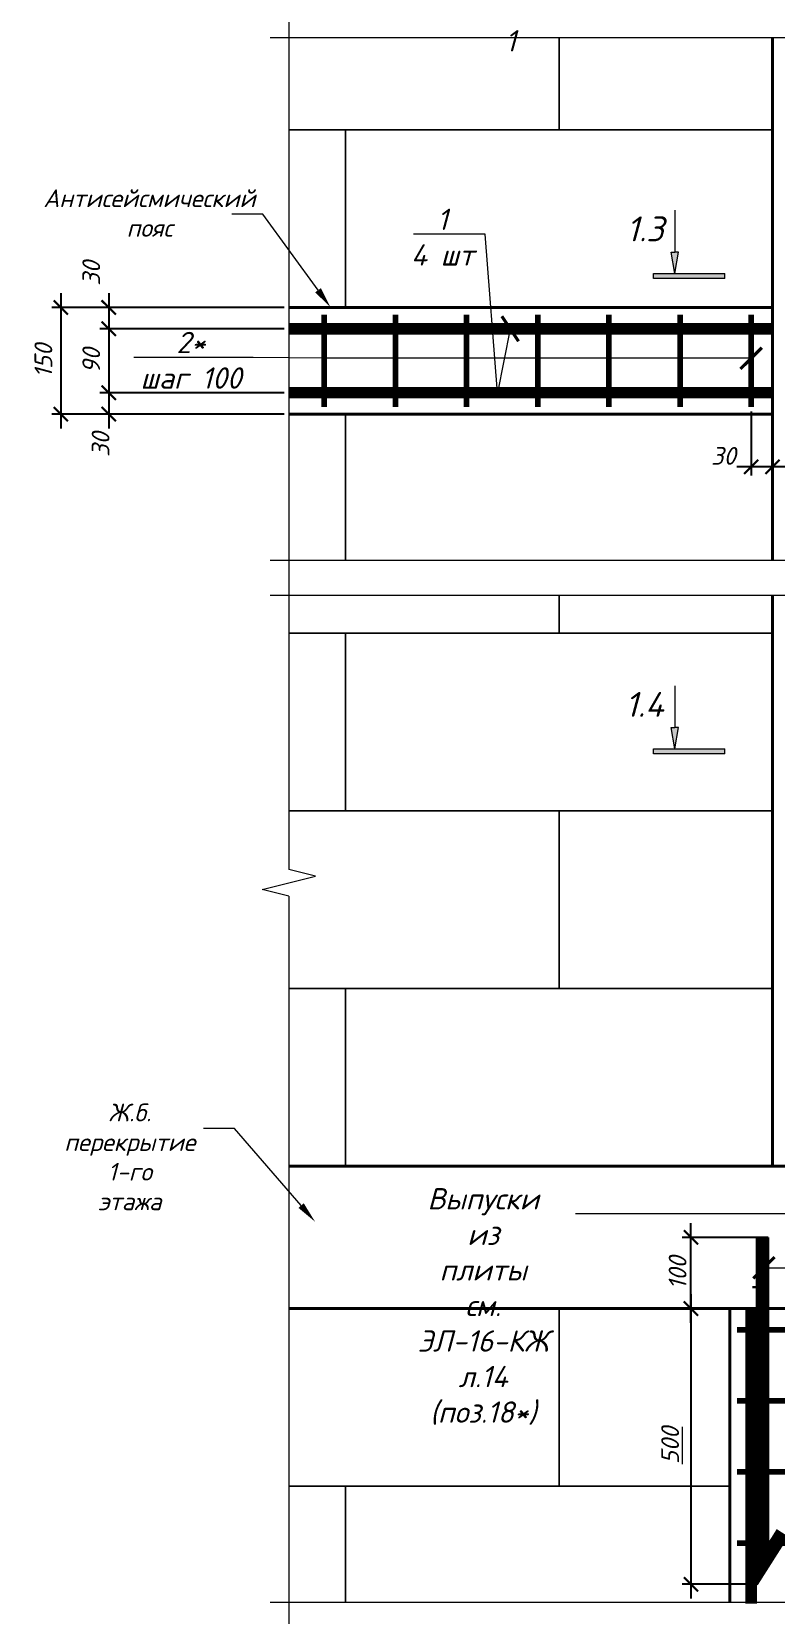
# Model space of a CAD drawing. Header units: millimetres. Extents: x -1807136 to 209800, y 0 to 410608.
# Drawn here: x 16767 to 17812, y 41194 to 43420 of the extents above; entities that cross this region are included whole.
import ezdxf
from ezdxf import colors
from ezdxf.entities.mleader import LeaderData, LeaderLine
from ezdxf.enums import TextEntityAlignment as Align
from ezdxf.math import Vec2, Vec3

# ---------------------------------------------------------------- set-up
doc = ezdxf.new("R2010")
doc.units = ezdxf.units.MM
doc.header["$PDMODE"] = 3
doc.linetypes.add('DASHED2', pattern=[0.375, 0.25, -0.125])
doc.layers.get('0').update_dxf_attribs({"lineweight": 5})
doc.layers.get('Defpoints').update_dxf_attribs({"lineweight": 0})
for name, color, linetype, lineweight in [('#Dimensions', 7, 'Continuous', 9), ('#Арматура', 152, 'Continuous', 30), ('#Бетон разрез', 22, 'Continuous', 40), ('#Выноски', 7, 'Continuous', 15), ('#Газобетон вид', 150, 'Continuous', 18), ('k_ Размеры', 7, 'Continuous', 15)]:
    doc.layers.add(name, color=color, linetype=linetype, lineweight=lineweight)
doc.layers.add('#Арматура вид_2', color=7, linetype='Continuous', lineweight=35, true_color=0x616161)
doc.styles.add('STEP PR', font='isocpeui.ttf')
doc.dimstyles.new('SPDS', dxfattribs={"dimscale": 10, "dimtxt": 2.5, "dimasz": 2, "dimexe": 1.25, "dimexo": 0.625, "dimtad": 1, "dimdec": 0, "dimrnd": 0.001, "dimtxsty": 'STEP PR', "dimblk": 'ARCHTICK', "dimcen": 2.5, "dimdle": 2, "dimclrd": 256, "dimclre": 256, "dimclrt": 7, "dimadec": 0, "dimazin": 2, "dimtfac": 0.75, "dimtdec": 0, "dimtmove": 1, "dimatfit": 3, "dimfxl": 1, "dimtolj": 1, "dimarcsym": 1})

# ---------------------------------------------------------------- blocks, each defined once
blk = doc.blocks.new('*U113')
at = {"color": 0, "linetype": 'ByBlock', "lineweight": -2}
for p, q in [((68.511, 0), (68.823, 1.25)), ((68.823, 1.25), (69.448, -1.25)), ((68.511, 0), (0, 0)), ((69.448, -1.25), (69.761, 0)), ((138.271, 0), (69.761, 0))]:
    blk.add_line(p, q, dxfattribs=at)
blk = doc.blocks.new('*U108')
at = {"color": 0, "linetype": 'ByBlock', "lineweight": -2}
for p, q in [((26.107, 0), (26.419, 1.25)), ((26.419, 1.25), (27.044, -1.25)), ((26.107, 0), (0, 0)), ((27.044, -1.25), (27.357, 0)), ((53.463, 0), (27.357, 0))]:
    blk.add_line(p, q, dxfattribs=at)
blk = doc.blocks.new('*U105')
at = {"ltscale": 100}
h = blk.add_hatch(color=256, dxfattribs=at)
h.dxf.hatch_style = 1
h.paths.add_polyline_path([(-85, 1070), (-35, 1070), (15, 1070), (-35, 770)])
h = blk.add_hatch(color=256, dxfattribs=at)
h.dxf.hatch_style = 1
h.paths.add_polyline_path([(665, 700), (665, 770), (-335, 770), (-335, 700)])
at = {"linetype": 'Continuous', "ltscale": 100}
for p, q in [((-85, 1070), (-35, 1070)), ((-35, 770), (-85, 1070)), ((-35, 770), (15, 1070)), ((15, 1070), (-35, 1070)), ((-335, 700), (-335, 770)), ((-335, 770), (665, 770)), ((665, 700), (-335, 700))]:
    blk.add_line(p, q, dxfattribs=at)
at = {"linetype": 'Continuous', "ltscale": 100, "extrusion": (-1, -1e-16, 0), "elevation": 35}
blk.add_lwpolyline([(-1660, 0), (-1070, 0)], dxfattribs=at)
at = {"linetype": 'Continuous', "ltscale": 100}
blk.add_lwpolyline([(665, 700), (665, 770)], dxfattribs=at)
at = {"ltscale": 100, "style": 'STEP PR'}
blk.add_attdef('Nh', text='', height=350, dxfattribs=at).set_placement((-192, 1222), align=Align.RIGHT)
blk = doc.blocks.new('_ArchTick')
at = {"color": 0, "linetype": 'ByBlock', "const_width": 0.15}
blk.add_lwpolyline([(-0.5, -0.5), (0.5, 0.5)], dxfattribs=at)
blk = doc.blocks.new('*D129')
at = {"layer": '#Dimensions', "lineweight": -2, "transparency": 16777216}
for p, q in [((16875.4, 43052.3), (16875.4, 42982.3)), ((17122.2, 43032.3), (16862.9, 43032.3)), ((17122.2, 43002.3), (16862.9, 43002.3))]:
    blk.add_line(p, q, dxfattribs=at)
at = {"layer": 'Defpoints', "color": 0, "transparency": 16777216}
for p in [(17128.5, 43032.3), (16875.4, 43002.3), (17128.5, 43002.3)]:
    blk.add_point(p, dxfattribs=at)
at = {"layer": '#Dimensions', "lineweight": -2, "transparency": 16777216, "xscale": 20, "yscale": 20, "zscale": 20}
for p, rotation in [((16875.4, 43032.3), 90), ((16875.4, 43002.3), 270)]:
    blk.add_blockref('_ArchTick', p, dxfattribs=dict(at, rotation=rotation))
at = {"layer": '#Dimensions', "transparency": 16777216, "insert": (16850.9, 43080.3), "char_height": 25, "attachment_point": 5, "rotation": 90, "style": 'STEP PR'}
blk.add_mtext('\\A1;30', dxfattribs=at)
blk = doc.blocks.new('*D126')
at = {"layer": '#Dimensions', "lineweight": -2, "transparency": 16777216}
for p, q in [((16875.4, 43022.3), (16875.4, 42892.3)), ((17122.2, 43002.3), (16862.9, 43002.3)), ((17122.2, 42912.3), (16862.9, 42912.3))]:
    blk.add_line(p, q, dxfattribs=at)
at = {"layer": 'Defpoints', "color": 0, "transparency": 16777216}
for p in [(17128.5, 43002.3), (16875.4, 42912.3), (17128.5, 42912.3)]:
    blk.add_point(p, dxfattribs=at)
at = {"layer": '#Dimensions', "lineweight": -2, "transparency": 16777216, "xscale": 20, "yscale": 20, "zscale": 20}
for p, rotation in [((16875.4, 43002.3), 90), ((16875.4, 42912.3), 270)]:
    blk.add_blockref('_ArchTick', p, dxfattribs=dict(at, rotation=rotation))
at = {"layer": '#Dimensions', "transparency": 16777216, "insert": (16850.9, 42957.3), "char_height": 25, "attachment_point": 5, "rotation": 90, "style": 'STEP PR'}
blk.add_mtext('\\A1;90', dxfattribs=at)
blk = doc.blocks.new('*D127')
at = {"layer": '#Dimensions', "lineweight": -2, "transparency": 16777216}
for p, q in [((16875.4, 42932.3), (16875.4, 42862.3)), ((17122.2, 42912.3), (16862.9, 42912.3)), ((17122.2, 42882.3), (16862.9, 42882.3))]:
    blk.add_line(p, q, dxfattribs=at)
at = {"layer": 'Defpoints', "color": 0, "transparency": 16777216}
for p in [(17128.5, 42912.3), (16875.4, 42882.3), (17128.5, 42882.3)]:
    blk.add_point(p, dxfattribs=at)
at = {"layer": '#Dimensions', "lineweight": -2, "transparency": 16777216, "xscale": 20, "yscale": 20, "zscale": 20}
for p, rotation in [((16875.4, 42912.3), 90), ((16875.4, 42882.3), 270)]:
    blk.add_blockref('_ArchTick', p, dxfattribs=dict(at, rotation=rotation))
at = {"layer": '#Dimensions', "transparency": 16777216, "insert": (16864, 42839.4), "char_height": 25, "attachment_point": 5, "rotation": 90, "style": 'STEP PR'}
blk.add_mtext('\\A1;30', dxfattribs=at)
blk = doc.blocks.new('*D128')
at = {"layer": '#Dimensions', "lineweight": -2, "transparency": 16777216}
for p, q in [((16808.1, 43052.3), (16808.1, 42862.3)), ((17122.2, 43032.3), (16795.6, 43032.3)), ((17122.2, 42882.3), (16795.6, 42882.3))]:
    blk.add_line(p, q, dxfattribs=at)
at = {"layer": 'Defpoints', "color": 0, "transparency": 16777216}
for p in [(17128.5, 43032.3), (16808.1, 42882.3), (17128.5, 42882.3)]:
    blk.add_point(p, dxfattribs=at)
at = {"layer": '#Dimensions', "lineweight": -2, "transparency": 16777216, "xscale": 20, "yscale": 20, "zscale": 20}
for p, rotation in [((16808.1, 43032.3), 90), ((16808.1, 42882.3), 270)]:
    blk.add_blockref('_ArchTick', p, dxfattribs=dict(at, rotation=rotation))
at = {"layer": '#Dimensions', "transparency": 16777216, "insert": (16783.6, 42957.3), "char_height": 25, "attachment_point": 5, "rotation": 90, "style": 'STEP PR'}
blk.add_mtext('\\A1;150', dxfattribs=at)
blk = doc.blocks.new('*D131')
at = {"layer": '#Dimensions', "lineweight": -2, "transparency": 16777216}
for p, q in [((17778.3, 42886.1), (17778.3, 42795.8)), ((17808.3, 42876.1), (17808.3, 42795.8)), ((17828.3, 42808.3), (17758.3, 42808.3))]:
    blk.add_line(p, q, dxfattribs=at)
at = {"layer": 'Defpoints', "color": 0, "transparency": 16777216}
for p in [(17778.3, 42892.3), (17808.3, 42882.3), (17778.3, 42808.3)]:
    blk.add_point(p, dxfattribs=at)
at = {"layer": '#Dimensions', "lineweight": -2, "transparency": 16777216, "xscale": 20, "yscale": 20, "zscale": 20, "rotation": 180}
blk.add_blockref('_ArchTick', (17778.3, 42808.3), dxfattribs=at)
at = {"layer": '#Dimensions', "lineweight": -2, "transparency": 16777216, "xscale": 20, "yscale": 20, "zscale": 20}
blk.add_blockref('_ArchTick', (17808.3, 42808.3), dxfattribs=at)
at = {"layer": '#Dimensions', "transparency": 16777216, "insert": (17739.3, 42823.6), "char_height": 25, "attachment_point": 5, "style": 'STEP PR'}
blk.add_mtext('\\A1;30', dxfattribs=at)
blk = doc.blocks.new('*D423')
at = {"layer": 'Defpoints', "color": 0, "transparency": 16777216}
for p in [(17786.3, 41624.1), (17693.7, 41236.1), (17786.3, 41236.1)]:
    blk.add_point(p, dxfattribs=at)
at = {"layer": 'k_ Размеры', "lineweight": -2, "transparency": 16777216}
for p, q in [((17693.7, 41644.1), (17693.7, 41216.1)), ((17780.1, 41624.1), (17681.2, 41624.1)), ((17780.1, 41236.1), (17681.2, 41236.1))]:
    blk.add_line(p, q, dxfattribs=at)
at = {"layer": 'k_ Размеры', "lineweight": -2, "transparency": 16777216, "xscale": 20, "yscale": 20, "zscale": 20}
for p, rotation in [((17693.7, 41624.1), 90), ((17693.7, 41236.1), 270)]:
    blk.add_blockref('_ArchTick', p, dxfattribs=dict(at, rotation=rotation))
at = {"layer": 'k_ Размеры', "color": 7, "transparency": 16777216, "insert": (17664.4, 41431.4), "char_height": 25, "attachment_point": 5, "rotation": 90, "style": 'STEP PR'}
blk.add_mtext('\\A1;\\L500', dxfattribs=at)
blk = doc.blocks.new('*D424')
at = {"layer": 'Defpoints', "color": 0, "transparency": 16777216}
for p in [(17693.7, 41724.1), (17802.3, 41724.1), (17786.3, 41624.1)]:
    blk.add_point(p, dxfattribs=at)
at = {"layer": 'k_ Размеры', "lineweight": -2, "transparency": 16777216}
for p, q in [((17693.7, 41604.1), (17693.7, 41744.1)), ((17796.1, 41724.1), (17681.2, 41724.1)), ((17780.1, 41624.1), (17681.2, 41624.1))]:
    blk.add_line(p, q, dxfattribs=at)
at = {"layer": 'k_ Размеры', "lineweight": -2, "transparency": 16777216, "xscale": 20, "yscale": 20, "zscale": 20}
for p, rotation in [((17693.7, 41724.1), 90), ((17693.7, 41624.1), 270)]:
    blk.add_blockref('_ArchTick', p, dxfattribs=dict(at, rotation=rotation))
at = {"layer": 'k_ Размеры', "color": 7, "transparency": 16777216, "insert": (17674.9, 41674.1), "char_height": 25, "attachment_point": 5, "rotation": 90, "style": 'STEP PR'}
blk.add_mtext('\\A1;100', dxfattribs=at)

msp = doc.modelspace()

# ---------------------------------------------------------------- linework, layer by layer
at = {"layer": '#Арматура'}
for points, const_width in [([(17178.3325, 42892.31395), (17178.3325, 43022.31395)], 8), ([(17278.3325, 42892.31395), (17278.3325, 43022.31395)], 8), ([(17378.3325, 42892.31395), (17378.3325, 43022.31395)], 8), ([(17478.3325, 42892.31395), (17478.3325, 43022.31395)], 8), ([(17578.3325, 42892.31395), (17578.3325, 43022.31395)], 8), ([(17678.3325, 42892.31395), (17678.3325, 43022.31395)], 8), ([(17778.3325, 42892.31395), (17778.3325, 43022.31395)], 8), ([(17128.45433, 43002.31395), (17808.3325, 43002.31395)], 16), ([(17128.45433, 42912.31395), (17808.3325, 42912.31395)], 16), ([(17778.3325, 41624.14653), (17778.3325, 41208.84005)], 16), ([(18018.3325, 41594.14653), (17758.3325, 41594.14653)], 8), ([(18018.3325, 41494.14653), (17758.3325, 41494.14653)], 8), ([(18018.3325, 41394.14653), (17758.3325, 41394.14653)], 8), ([(18018.3325, 41294.14653), (17758.3325, 41294.14653)], 8)]:
    msp.add_lwpolyline(points, dxfattribs=dict(at, const_width=const_width))
at = {"layer": '#Арматура', "ltscale": 100}
for points in [[(17829.35248, 41304.09411), (17786.3325, 41236.10938), (17786.3325, 41724.14653)], [(17786.3325, 41724.14653), (17802.3325, 41724.14653)], [(17815.83205, 41312.64969), (17802.3325, 41291.31627), (17802.3325, 41724.14653)]]:
    msp.add_lwpolyline(points, dxfattribs=at)
at = {"layer": '#Арматура', "linetype": 'DASHED2', "ltscale": 100}
msp.add_lwpolyline([(17780.3325, 41654.14653), (17796.3325, 41654.14653)], dxfattribs=at)
msp.add_lwpolyline([(17780.3325, 41654.14653), (17796.3325, 41654.14653)], dxfattribs=at)
at = {"layer": '#Арматура вид_2', "ltscale": 100, "const_width": 16}
msp.add_lwpolyline([(17822.59226, 41308.3719), (17794.3325, 41263.71282), (17794.3325, 41724.14653)], dxfattribs=at)
at = {"layer": '#Бетон разрез'}
for points in [[(17808.3325, 43412.33549), (17808.3325, 42677.08904)], [(17128.45433, 43032.31395), (17808.3325, 43032.31395)], [(17128.45433, 42882.31395), (17808.3325, 42882.31395)], [(17808.3325, 42627.72901), (17808.3325, 41824.14653)], [(17128.45433, 41824.14653), (18679.85115, 41824.14653)], [(17808.3325, 41824.14653), (17968.3325, 41824.14653)], [(17128.45433, 41624.14653), (18679.85115, 41624.14653)], [(17128.45433, 41624.14653), (18679.85115, 41624.14653)], [(17748.3325, 41624.14653), (17748.3325, 41211.18108)]]:
    msp.add_lwpolyline(points, dxfattribs=at)
at = {"layer": '#Газобетон вид'}
for points in [[(17128.45433, 43282.31395), (17508.3325, 43282.31395), (17508.3325, 43412.33549)], [(17508.3325, 43412.33549), (17508.3325, 43282.31395), (17808.3325, 43282.31395)], [(17128.45433, 43032.31395), (17208.3325, 43032.31395), (17208.3325, 43282.31395), (17128.45433, 43282.31395)], [(17128.45433, 42882.31395), (17208.3325, 42882.31395), (17208.3325, 42677.08904)], [(17208.3325, 42677.08904), (17208.3325, 42882.31395), (17808.3325, 42882.31395), (17808.3325, 42677.08904)], [(17128.45433, 42574.14653), (17508.3325, 42574.14653), (17508.3325, 42627.72901)], [(17508.3325, 42627.72901), (17508.3325, 42574.14653), (17808.3325, 42574.14653)], [(17128.45433, 42324.14653), (17208.3325, 42324.14653), (17208.3325, 42574.14653), (17128.45433, 42574.14653)], [(17128.45433, 42074.14653), (17508.3325, 42074.14653), (17508.3325, 42324.14653), (17128.45433, 42324.14653)], [(17808.3325, 42324.14653), (17508.3325, 42324.14653), (17508.3325, 42074.14653), (17808.3325, 42074.14653)], [(17128.45433, 41824.14653), (17208.3325, 41824.14653), (17208.3325, 42074.14653), (17128.45433, 42074.14653)], [(17128.45433, 41824.14653), (18679.85115, 41824.14653)], [(17128.45433, 41374.14653), (17508.3325, 41374.14653), (17508.3325, 41624.14653), (17128.45433, 41624.14653)], [(17748.3325, 41624.14653), (17508.3325, 41624.14653), (17508.3325, 41374.14653), (17748.3325, 41374.14653)], [(17208.3325, 41211.18108), (17208.3325, 41374.14653), (17128.45433, 41374.14653)], [(17748.3325, 41211.18108), (17748.3325, 41374.14653), (17208.3325, 41374.14653), (17208.3325, 41211.18108)]]:
    msp.add_lwpolyline(points, dxfattribs=at)
for points in [[(17208.3325, 43032.31395), (17808.3325, 43032.31395), (17808.3325, 43282.31395), (17208.3325, 43282.31395)], [(17208.3325, 42324.14653), (17808.3325, 42324.14653), (17808.3325, 42574.14653), (17208.3325, 42574.14653)], [(17208.3325, 41824.14653), (17808.3325, 41824.14653), (17808.3325, 42074.14653), (17208.3325, 42074.14653)]]:
    msp.add_lwpolyline(points, close=True, dxfattribs=at)

# ---------------------------------------------------------------- block references
at = {"xscale": -30, "yscale": -30, "zscale": -30, "rotation": 270}
msp.add_blockref('*U113', (17128.45433, 40149.00674), dxfattribs=at)
at = {"xscale": -30, "yscale": -30, "zscale": -30}
for p in [(18706.10115, 43412.33549), (18706.10115, 42677.08904), (18706.10115, 42627.72901), (18706.10115, 41211.18108), (18706.10115, 41178.83922)]:
    msp.add_blockref('*U108', p, dxfattribs=at)
at = {"xscale": 0.1, "yscale": 0.1, "zscale": 0.1}
for p, values in [((17674.61483, 43003.20844), {'Nh': '1.3'}), ((17674.61483, 42334.25071), {'Nh': '1.4'})]:
    msp.add_blockref('*U105', p, dxfattribs=at).add_auto_attribs(values)

# ---------------------------------------------------------------- dimensions: what is measured, and where the dimension line sits
at = {"layer": '#Dimensions'}
for base, p1, p2, picture, middle in [((16875.38628, 43002.31395), (17128.45433, 43032.31395), (17128.45433, 43002.31395), '*D129', (16875.38628, 43080.30499)), ((16875.38628, 42882.31395), (17128.45433, 42912.31395), (17128.45433, 42882.31395), '*D127', (16888.52048, 42839.4282))]:
    dim = msp.add_linear_dim(base=base, p1=p1, p2=p2, angle=90, dimstyle='SPDS', override={"dimscale": 10, "dimgap": 1.2, "dimrnd": 5, "dimtxsty": 'STEP PR', "dimblk1": 'ArchTick', "dimblk2": 'ArchTick', "dimsah": 1, "dimclrt": 256}, dxfattribs=at)
    dim.commit()
    dim.dimension.update_dxf_attribs({"geometry": picture, "text_midpoint": middle, "dimtype": 160})
for base, p1, p2, override, picture, middle in [((16808.07944, 42882.31395), (17128.45433, 43032.31395), (17128.45433, 42882.31395), {"dimgap": 1.2, "dimrnd": 5, "dimtxsty": 'STEP PR', "dimblk1": 'ArchTick', "dimblk2": 'ArchTick', "dimsah": 1, "dimclrt": 256}, '*D128', (16783.57944, 42957.31395)), ((16875.38628, 42912.31395), (17128.45433, 43002.31395), (17128.45433, 42912.31395), {"dimscale": 10, "dimgap": 1.2, "dimrnd": 5, "dimtxsty": 'STEP PR', "dimblk1": 'ArchTick', "dimblk2": 'ArchTick', "dimsah": 1, "dimclrt": 256}, '*D126', (16850.88628, 42957.31395))]:
    dim = msp.add_linear_dim(base=base, p1=p1, p2=p2, angle=90, dimstyle='SPDS', override=override, dxfattribs=at)
    dim.commit()
    dim.dimension.update_dxf_attribs({"geometry": picture, "text_midpoint": middle})
dim = msp.add_linear_dim(base=(17778.3325, 42808.25822), p1=(17808.3325, 42882.31395), p2=(17778.3325, 42892.31395), dimstyle='SPDS', override={"dimgap": 1.2, "dimrnd": 5, "dimtxsty": 'STEP PR', "dimblk1": 'ArchTick', "dimblk2": 'ArchTick', "dimsah": 1, "dimclrt": 256}, dxfattribs=at)
dim.commit()
dim.dimension.update_dxf_attribs({"geometry": '*D131', "text_midpoint": (17739.34726, 42799.10803), "dimtype": 160})
at = {"layer": 'k_ Размеры'}
dim = msp.add_linear_dim(base=(17693.68733, 41724.14653), p1=(17786.3325, 41624.14653), p2=(17802.3325, 41724.14653), angle=90, dimstyle='SPDS', dxfattribs=at)
dim.commit()
dim.dimension.update_dxf_attribs({"geometry": '*D424', "text_midpoint": (17674.93733, 41674.14653)})
dim = msp.add_linear_dim(base=(17693.68733, 41236.10938), p1=(17786.3325, 41624.14653), p2=(17786.3325, 41236.10938), angle=90, text='%%U500', dimstyle='SPDS', dxfattribs=at)
dim.commit()
dim.dimension.update_dxf_attribs({"geometry": '*D423', "text_midpoint": (17685.64567, 41431.37852), "dimtype": 160})

# ---------------------------------------------------------------- leaders
at = {"layer": '#Dimensions'}
ml = msp.add_multileader_mtext('Standard', dxfattribs=at)
ml.set_content('\\A1;Железобетонный \\Pсердечник тип 1               ', color=256, style='STEP PR')
ml.set_leader_properties(color=256, linetype='ByLayer', lineweight=-1)
ml.build(insert=Vec2(0, 0))
ml.multileader.update_dxf_attribs({"text_left_attachment_type": 6, "text_right_attachment_type": 6, "dogleg_length": 0, "arrow_head_size": 30, "scale": 0.1})
ctx = ml.context
ctx.base_point, ctx.scale, ctx.char_height, ctx.arrow_head_size, ctx.landing_gap_size, ctx.plane_origin = Vec3(17267.75501, 43533.52072), 0.1, 30, 30, 12.5, Vec3(19895.66056, 42169.19321)
ctx.left_attachment, ctx.right_attachment, ctx.text_align_type = 6, 6, 1
notes = []
notes.append((ctx, [(1, (1, 1, 0), (17612.77774, 43533.52072), (-1, 0), 0, [(1, [(17810.16948, 43509.00588)], 0, [])])]))
ctx.mtext.insert, ctx.mtext.rotation, ctx.mtext.width, ctx.mtext.defined_height, ctx.mtext.alignment, ctx.mtext.flow_direction = Vec3(17440.26637, 43572.52072), 6.2831853072, 410.3663144, 76.95222, 2, 5
at = {"layer": '#Выноски'}
ml = msp.add_multileader_mtext('Standard', dxfattribs=at)
ml.set_content('{\\H0.83333x;Антисейсмический\\P\\pxqc;пояс\\A1;\\H1.2x;             }', color=256, style='STEP PR')
ml.set_leader_properties(color=256, linetype='ByLayer', lineweight=-1)
ml.build(insert=Vec2(0, 0))
ml.multileader.update_dxf_attribs({"text_left_attachment_type": 6, "text_right_attachment_type": 6, "dogleg_length": 0, "arrow_head_size": 30, "scale": 0.1})
ctx = ml.context
ctx.base_point, ctx.scale, ctx.char_height, ctx.arrow_head_size, ctx.landing_gap_size, ctx.plane_origin = Vec3(16773.11021, 43163.50839), 0.1, 30, 30, 12.5, Vec3(19374.87443, 41799.18088)
ctx.left_attachment, ctx.right_attachment, ctx.text_align_type = 6, 6, 1
notes.append((ctx, [(1, (1, 1, 0), (17091.99161, 43163.50839), (-1, 0), 0, [(1, [(17187.29887, 43032.31395)], 0, [])])]))
ctx.mtext.insert, ctx.mtext.rotation, ctx.mtext.width, ctx.mtext.defined_height, ctx.mtext.alignment, ctx.mtext.flow_direction = Vec3(16932.55091, 43198.50837), 6.2831853072, 305.3138143, 76.95222, 2, 5
ml = msp.add_multileader_mtext('Standard', dxfattribs=at)
ml.set_content('\\A1;1\\P4 шт', color=256, style='STEP PR')
ml.set_leader_properties(color=256, linetype='ByLayer', lineweight=-1)
ml.set_arrow_properties(name='ARCHTICK')
ml.build(insert=Vec2(0, 0))
ml.multileader.update_dxf_attribs({"text_left_attachment_type": 6, "text_right_attachment_type": 6, "dogleg_length": 0, "arrow_head_size": 30, "scale": 0.1})
ctx = ml.context
ctx.base_point, ctx.scale, ctx.char_height, ctx.arrow_head_size, ctx.landing_gap_size, ctx.plane_origin = Vec3(17284.26301, 43135.27703), 0.1, 30, 30, 12.5, Vec3(18386.42525, 42056.15289)
ctx.left_attachment, ctx.right_attachment, ctx.text_align_type = 6, 6, 1
notes.append((ctx, [(1, (1, 1, 0), (17404.53574, 43135.27703), (-1, 0), 0, [(0, [(17439.61679, 43002.43057), (17421.65605, 42912.31395)], 0, [])])]))
ctx.mtext.insert, ctx.mtext.rotation, ctx.mtext.alignment, ctx.mtext.flow_direction = Vec3(17344.39937, 43171.27703), 6.2831853072, 2, 5
ml = msp.add_multileader_mtext('Standard', dxfattribs=at)
ml.set_content('\\A1;2*\\Pшаг 100', color=256, style='STEP PR')
ml.set_leader_properties(color=256, linetype='ByLayer', lineweight=-1)
ml.set_arrow_properties(name='ARCHTICK')
ml.build(insert=Vec2(0, 0))
ml.multileader.update_dxf_attribs({"text_left_attachment_type": 6, "text_right_attachment_type": 6, "dogleg_length": 0, "arrow_head_size": 30, "scale": 0.1})
ctx = ml.context
ctx.base_point, ctx.scale, ctx.char_height, ctx.arrow_head_size, ctx.landing_gap_size, ctx.plane_origin = Vec3(16903.60342, 42962.10733), 0.1, 30, 30, 12.5, Vec3(18084.82372, 41882.98318)
ctx.left_attachment, ctx.right_attachment, ctx.text_align_type = 6, 6, 1
notes.append((ctx, [(1, (1, 1, 0), (17078.30797, 42962.10733), (-1, 0), 0, [(0, [(17778.3325, 42960.95169), (17178.3325, 42960.95169)], 0, [])])]))
ctx.mtext.insert, ctx.mtext.rotation, ctx.mtext.alignment, ctx.mtext.flow_direction = Vec3(16990.9557, 42998.10733), 6.2831853072, 2, 5
ml = msp.add_multileader_mtext('Standard', dxfattribs=at)
ml.set_content('{\\H0.83333x;Ж.б. перекрытие 1-го этажа\\A1;\\H1.2x;        }', color=256, style='STEP PR')
ml.set_leader_properties(color=256, linetype='ByLayer', lineweight=-1)
ml.build(insert=Vec2(0, 0))
ml.multileader.update_dxf_attribs({"text_left_attachment_type": 6, "text_right_attachment_type": 6, "dogleg_length": 0, "arrow_head_size": 30, "scale": 0.1})
ctx = ml.context
ctx.base_point, ctx.scale, ctx.char_height, ctx.arrow_head_size, ctx.landing_gap_size, ctx.plane_origin = Vec3(16757.94375, 41877.38626), 0.1, 30, 30, 12.5, Vec3(19334.93535, 40513.05874)
ctx.left_attachment, ctx.right_attachment, ctx.text_align_type = 6, 6, 1
notes.append((ctx, [(1, (1, 1, 0), (17052.05252, 41877.38626), (-1, 0), 0, [(1, [(17165.42923, 41746.19182)], 0, [])])]))
ctx.mtext.insert, ctx.mtext.rotation, ctx.mtext.width, ctx.mtext.defined_height, ctx.mtext.alignment, ctx.mtext.flow_direction = Vec3(16904.99813, 41912.38624), 6.2831853072, 305.3138143, 76.95222, 2, 5
ml = msp.add_multileader_mtext('Standard', dxfattribs=at)
ml.set_content('\\A1;Выпуски из плиты\\Pсм. ЭЛ-16-КЖ л.14\\P(поз.18*)', color=256, style='STEP PR')
ml.set_leader_properties(color=256, linetype='ByLayer', lineweight=-1)
ml.set_arrow_properties(name='ARCHTICK')
ml.build(insert=Vec2(0, 0))
ml.multileader.update_dxf_attribs({"text_left_attachment_type": 6, "text_right_attachment_type": 6, "dogleg_length": 0, "arrow_head_size": 30, "scale": 0.1})
ctx = ml.context
ctx.base_point, ctx.scale, ctx.char_height, ctx.arrow_head_size, ctx.landing_gap_size, ctx.plane_origin = Vec3(17213.58013, 41757.44637), 0.1, 30, 30, 12.5, Vec3(18706.42074, 40678.32223)
ctx.left_attachment, ctx.right_attachment, ctx.text_align_type = 6, 6, 1
notes.append((ctx, [(1, (1, 1, 0), (17589.73922, 41757.44637), (-1, 0), 0, [(0, [(17928.77159, 41757.44637), (17847.09007, 41757.44637)], 0, [])])]))
ctx.mtext.insert, ctx.mtext.rotation, ctx.mtext.width, ctx.mtext.alignment, ctx.mtext.flow_direction = Vec3(17401.65967, 41793.44637), 6.2831853072, 451.6588192, 2, 5
ml = msp.add_multileader_mtext('Standard', dxfattribs=at)
ml.set_content('\\A1;поз. 1  4 шт\\P%%C16 A500\\Pустановить в просверленные отверстия %%C18мм', color=256, style='STEP PR')
ml.set_leader_properties(color=256, linetype='ByLayer', lineweight=-1)
ml.set_arrow_properties(name='ARCHTICK')
ml.build(insert=Vec2(0, 0))
ml.multileader.update_dxf_attribs({"text_left_attachment_type": 6, "text_right_attachment_type": 6, "dogleg_length": 0, "arrow_head_size": 30, "scale": 0.1})
ctx = ml.context
ctx.base_point, ctx.scale, ctx.char_height, ctx.arrow_head_size, ctx.landing_gap_size, ctx.plane_origin = Vec3(18274.5427, 41681.53393), 0.1, 30, 30, 12.5, Vec3(19284.25832, 39804.54897)
ctx.left_attachment, ctx.right_attachment, ctx.text_align_type = 6, 6, 1
notes.append((ctx, [(0, (1, 1, 0), (18274.5427, 41681.53393), (1, 0), 0, [(1, [(17796.3325, 41681.53393), (17982.3325, 41681.53393)], 0, [])])]))
ctx.mtext.insert, ctx.mtext.rotation, ctx.mtext.width, ctx.mtext.alignment, ctx.mtext.flow_direction = Vec3(18456.44043, 41720.53393), 6.2831853072, 451.6588192, 2, 5
for ctx, leaders in notes:
    for number, flags, end, landing, length, lines in leaders:
        leader = LeaderData()
        leader.index, (leader.has_last_leader_line, leader.has_dogleg_vector, leader.attachment_direction) = number, flags
        leader.last_leader_point, leader.dogleg_vector, leader.dogleg_length = Vec3(end), Vec3(landing), length
        for number, points, colour, breaks in lines:
            line = LeaderLine()
            line.index, line.vertices, line.color, line.breaks = number, Vec3.list(points), colors.encode_raw_color(colour), breaks
            leader.lines.append(line)
        ctx.leaders.append(leader)

doc.saveas('drawing.dxf')
